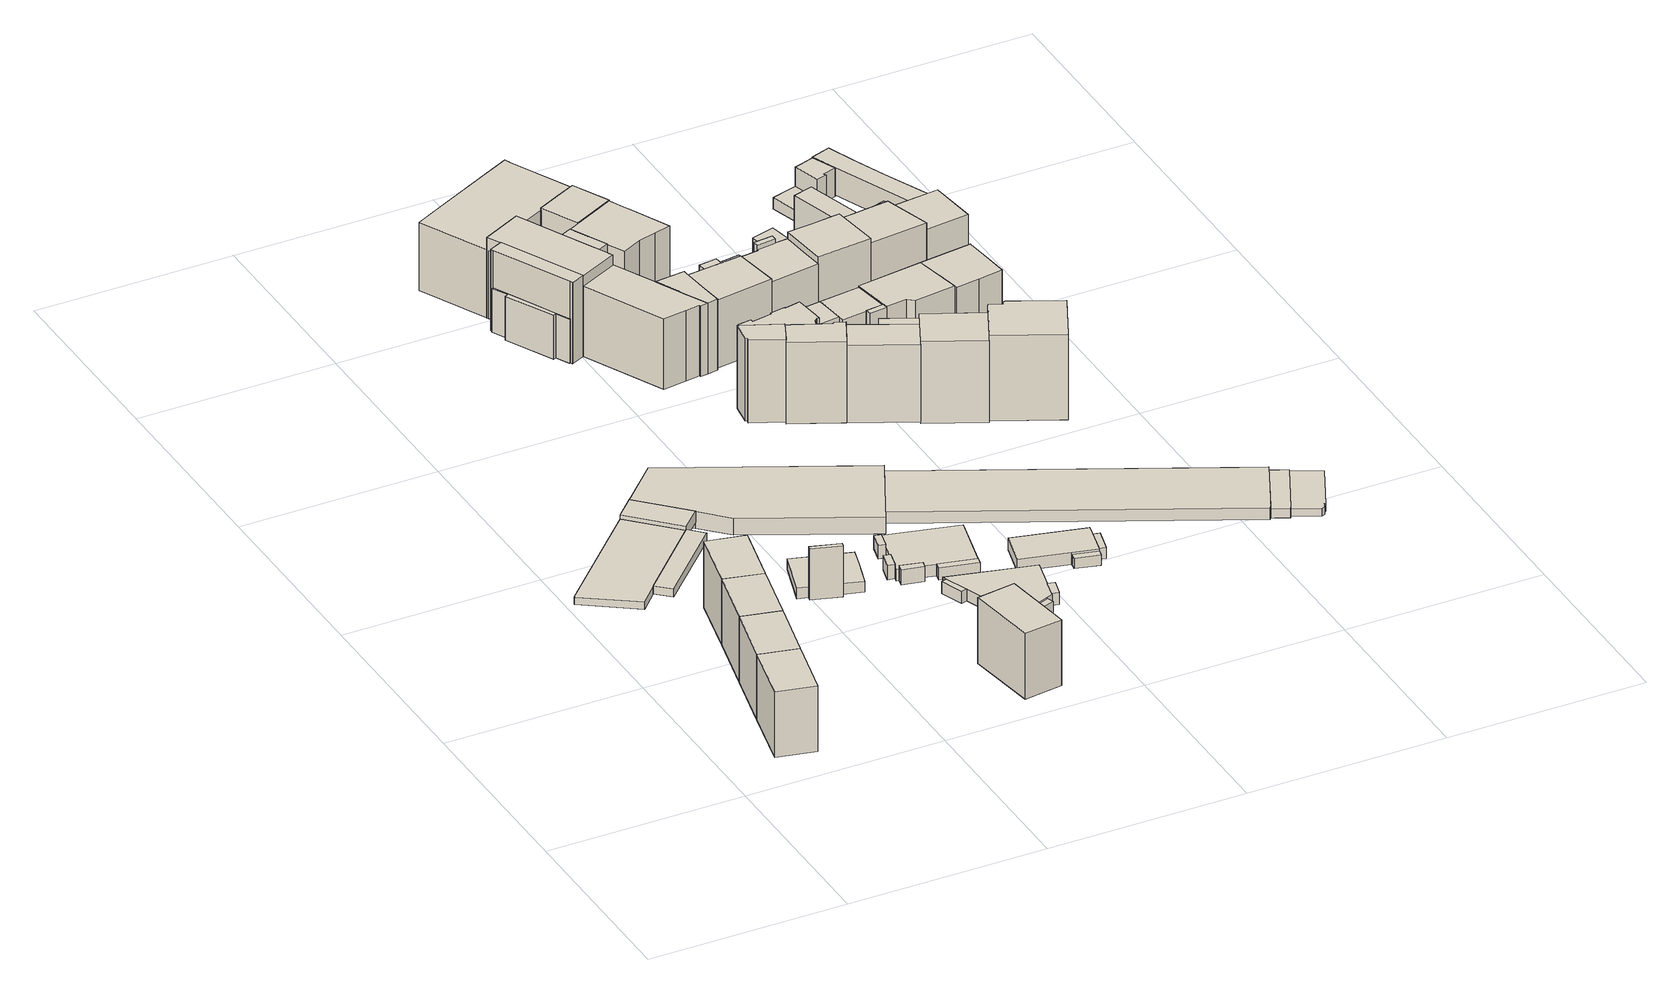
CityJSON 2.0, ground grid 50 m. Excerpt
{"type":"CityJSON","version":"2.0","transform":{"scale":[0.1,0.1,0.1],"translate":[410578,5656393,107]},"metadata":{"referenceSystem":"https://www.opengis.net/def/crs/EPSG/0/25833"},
"CityObjects":{
"building1":{"type":"Building","attributes":{"Dachtyp_tdc":"tdcGableRoof","Gemeindeschluessel":14612000,"Dachneigung":35.06,"QualitaetDacherkennung":79,"Geometrietyp2DReferenz":"3000","measuredHeight":19.17,"function":"31001_9998","roofType":"3100"},"geometry":[{"type":"Solid","lod":"1","boundaries":[[[[0,1,2,3]],[[4,5,6,7]],[[3,5,4,0]],[[2,6,5,3]],[[1,7,6,2]],[[0,4,7,1]]]]}]},
"building2":{"type":"Building","attributes":{"Dachtyp_tdc":"tdcGableRoof","Gemeindeschluessel":14612000,"Dachneigung":35.17,"QualitaetDacherkennung":89,"Geometrietyp2DReferenz":"3000","measuredHeight":19.17,"function":"31001_9998","roofType":"3100"},"geometry":[{"type":"Solid","lod":"1","boundaries":[[[[3,2,8,9]],[[5,10,11,6]],[[9,10,5,3]],[[8,11,10,9]],[[2,6,11,8]],[[3,5,6,2]]]]}]},
"building3":{"type":"Building","attributes":{"Dachtyp_tdc":"tdcGableRoof","Gemeindeschluessel":14612000,"Dachneigung":35.36,"QualitaetDacherkennung":89,"Geometrietyp2DReferenz":"3000","measuredHeight":19.19,"function":"31001_9998","roofType":"3100"},"geometry":[{"type":"Solid","lod":"1","boundaries":[[[[9,8,12,13]],[[10,14,15,11]],[[13,14,10,9]],[[12,15,14,13]],[[8,11,15,12]],[[9,10,11,8]]]]}]},
"building4":{"type":"Building","attributes":{"Dachtyp_tdc":"tdcGableRoof","Gemeindeschluessel":14612000,"Dachneigung":35.06,"QualitaetDacherkennung":81,"Geometrietyp2DReferenz":"3000","measuredHeight":19.28,"function":"31001_9998","roofType":"3100"},"geometry":[{"type":"Solid","lod":"1","boundaries":[[[[13,12,16,17]],[[18,19,20,21]],[[17,19,18,13]],[[16,20,19,17]],[[12,21,20,16]],[[13,18,21,12]]]]}]},
"building5":{"type":"Building","attributes":{"name":"Hotel Indigio","Gemeindeschluessel":14612000,"Geometrietyp2DReferenz":"3000","function":"31001_2071","roofType":"9999"},"children":["building5-1","building5-2","building5-3"]},
"building5-1":{"type":"BuildingPart","attributes":{"Dachtyp_tdc":"tdcPolyFlatRoof","Dachneigung":3.68,"QualitaetDacherkennung":42,"Geometrietyp2DReferenz":"3000","measuredHeight":3,"roofType":"2100"},"parents":["building5"],"geometry":[{"type":"Solid","lod":"1","boundaries":[[[[22,23,24,25]],[[26,27,28,29]],[[25,27,26,22]],[[24,28,27,25]],[[23,29,28,24]],[[22,26,29,23]]]]}]},
"building5-2":{"type":"BuildingPart","attributes":{"Dachtyp_tdc":"tdcHipRoof","Dachneigung":13.84,"QualitaetDacherkennung":30,"Geometrietyp2DReferenz":"3000","measuredHeight":2.92,"roofType":"3200"},"parents":["building5"],"geometry":[{"type":"Solid","lod":"1","boundaries":[[[[30,31,32,33,34,35,36]],[[37,38,39,40,29,28,41]],[[36,38,37,30]],[[35,39,38,36]],[[34,40,39,35]],[[33,29,40,34]],[[32,28,29,33]],[[31,41,28,32]],[[30,37,41,31]]]]}]},
"building5-3":{"type":"BuildingPart","attributes":{"Dachtyp_tdc":"tdcPolyFlatRoof","Dachneigung":0,"QualitaetDacherkennung":87,"Geometrietyp2DReferenz":"3000","measuredHeight":3,"roofType":"1000"},"parents":["building5"],"geometry":[{"type":"Solid","lod":"1","boundaries":[[[[42,43,44,45]],[[46,29,40,47]],[[45,29,46,42]],[[44,40,29,45]],[[43,47,40,44]],[[42,46,47,43]]]]}]},
"building6":{"type":"Building","attributes":{"Gemeindeschluessel":14612000,"Geometrietyp2DReferenz":"3000","function":"31001_9998","roofType":"9999"},"children":["building6-1","building6-2"]},
"building6-1":{"type":"BuildingPart","attributes":{"Dachtyp_tdc":"tdcFreeFormRoof","Dachneigung":62.23,"QualitaetDacherkennung":4,"Geometrietyp2DReferenz":"3000","measuredHeight":14.04,"roofType":"5000"},"parents":["building6"],"geometry":[{"type":"Solid","lod":"1","boundaries":[[[[48,49,50,51]],[[52,53,54,55]],[[51,53,52,48]],[[50,54,53,51]],[[49,55,54,50]],[[48,52,55,49]]]]}]},
"building6-2":{"type":"BuildingPart","attributes":{"Dachtyp_tdc":"tdcPolyFlatRoof","Dachneigung":0,"QualitaetDacherkennung":52,"Geometrietyp2DReferenz":"3000","measuredHeight":2.87,"roofType":"1000"},"parents":["building6"],"geometry":[{"type":"Solid","lod":"1","boundaries":[[[[56,57,58,59,60,61,62,63,64]],[[65,66,67,68,69,55,54,70,71]],[[64,66,65,56]],[[63,67,66,64]],[[62,68,67,63]],[[61,69,68,62]],[[60,55,69,61]],[[59,54,55,60]],[[58,70,54,59]],[[57,71,70,58]],[[56,65,71,57]]]]}]},
"building7":{"type":"Building","attributes":{"Dachtyp_tdc":"tdcGableRoof","Gemeindeschluessel":14612000,"Dachneigung":35.51,"QualitaetDacherkennung":83,"Geometrietyp2DReferenz":"3000","measuredHeight":19.17,"function":"31001_9998","roofType":"3100"},"geometry":[{"type":"Solid","lod":"1","boundaries":[[[[72,73,74,75]],[[76,77,78,79]],[[75,77,76,72]],[[74,78,77,75]],[[73,79,78,74]],[[72,76,79,73]]]]}]},
"building8":{"type":"Building","attributes":{"Gemeindeschluessel":14612000,"Geometrietyp2DReferenz":"3000","function":"31001_9998","roofType":"9999"},"children":["building8-1","building8-2","building8-3","building8-4","building8-5"]},
"building8-1":{"type":"BuildingPart","attributes":{"Dachtyp_tdc":"tdcPolyFlatRoof","Dachneigung":0,"QualitaetDacherkennung":100,"Geometrietyp2DReferenz":"3000","measuredHeight":3.15,"roofType":"1000"},"parents":["building8"],"geometry":[{"type":"Solid","lod":"1","boundaries":[[[[80,81,82,83]],[[84,85,86,87]],[[83,85,84,80]],[[82,86,85,83]],[[81,87,86,82]],[[80,84,87,81]]]]}]},
"building8-2":{"type":"BuildingPart","attributes":{"Dachtyp_tdc":"tdcPolyFlatRoof","Dachneigung":0,"QualitaetDacherkennung":68,"Geometrietyp2DReferenz":"3000","measuredHeight":3.15,"roofType":"1000"},"parents":["building8"],"geometry":[{"type":"Solid","lod":"1","boundaries":[[[[88,89,90,91,92,93,94,95,96,81,80,97]],[[98,99,84,87,100,101,102,103,104,105,106,107]],[[97,99,98,88]],[[80,84,99,97]],[[81,87,84,80]],[[96,100,87,81]],[[95,101,100,96]],[[94,102,101,95]],[[93,103,102,94]],[[92,104,103,93]],[[91,105,104,92]],[[90,106,105,91]],[[89,107,106,90]],[[88,98,107,89]]]]}]},
"building8-3":{"type":"BuildingPart","attributes":{"Dachtyp_tdc":"tdcPolyFlatRoof","Dachneigung":0,"QualitaetDacherkennung":100,"Geometrietyp2DReferenz":"3000","measuredHeight":3,"roofType":"1000"},"parents":["building8"],"geometry":[{"type":"Solid","lod":"1","boundaries":[[[[108,109,110,111]],[[101,112,113,102]],[[111,112,101,108]],[[110,113,112,111]],[[109,102,113,110]],[[108,101,102,109]]]]}]},
"building8-4":{"type":"BuildingPart","attributes":{"Dachtyp_tdc":"tdcPolyFlatRoof","Dachneigung":0,"QualitaetDacherkennung":57,"Geometrietyp2DReferenz":"3000","measuredHeight":3.18,"roofType":"1000"},"parents":["building8"],"geometry":[{"type":"Solid","lod":"1","boundaries":[[[[90,89,114,115]],[[106,116,117,107]],[[115,116,106,90]],[[114,117,116,115]],[[89,107,117,114]],[[90,106,107,89]]]]}]},
"building8-5":{"type":"BuildingPart","attributes":{"Dachtyp_tdc":"tdcPolyFlatRoof","Dachneigung":0,"QualitaetDacherkennung":20,"Geometrietyp2DReferenz":"3000","measuredHeight":4.16,"roofType":"1000"},"parents":["building8"],"geometry":[{"type":"Solid","lod":"1","boundaries":[[[[118,119,120,121]],[[104,122,123,105]],[[121,122,104,118]],[[120,123,122,121]],[[119,105,123,120]],[[118,104,105,119]]]]}]},
"building9":{"type":"Building","attributes":{"Gemeindeschluessel":14612000,"Geometrietyp2DReferenz":"3000","function":"31001_9998","roofType":"9999"},"children":["building9-1","building9-2","building9-3","building9-4","building9-5"]},
"building9-1":{"type":"BuildingPart","attributes":{"Dachtyp_tdc":"tdcPolyFlatRoof","Dachneigung":0,"QualitaetDacherkennung":48,"Geometrietyp2DReferenz":"3000","measuredHeight":3.2,"roofType":"1000"},"parents":["building9"],"geometry":[{"type":"Solid","lod":"1","boundaries":[[[[124,125,126,127]],[[128,129,130,131]],[[127,129,128,124]],[[126,130,129,127]],[[125,131,130,126]],[[124,128,131,125]]]]}]},
"building9-2":{"type":"BuildingPart","attributes":{"Dachtyp_tdc":"tdcPolyFlatRoof","Dachneigung":0,"QualitaetDacherkennung":0,"Geometrietyp2DReferenz":"3000","measuredHeight":4.07,"roofType":"9999"},"parents":["building9"],"geometry":[{"type":"Solid","lod":"1","boundaries":[[[[132,133,134,135]],[[136,137,138,139]],[[135,137,136,132]],[[134,138,137,135]],[[133,139,138,134]],[[132,136,139,133]]]]}]},
"building9-3":{"type":"BuildingPart","attributes":{"Dachtyp_tdc":"tdcPolyFlatRoof","Dachneigung":0,"QualitaetDacherkennung":100,"Geometrietyp2DReferenz":"3000","measuredHeight":3.79,"roofType":"1000"},"parents":["building9"],"geometry":[{"type":"Solid","lod":"1","boundaries":[[[[140,141,142,143]],[[144,145,146,147]],[[143,145,144,140]],[[142,146,145,143]],[[141,147,146,142]],[[140,144,147,141]]]]}]},
"building9-4":{"type":"BuildingPart","attributes":{"Dachtyp_tdc":"tdcPolyFlatRoof","Dachneigung":0,"QualitaetDacherkennung":0,"Geometrietyp2DReferenz":"3000","measuredHeight":3.53,"roofType":"9999"},"parents":["building9"],"geometry":[{"type":"Solid","lod":"1","boundaries":[[[[148,149,150,151]],[[152,153,154,155]],[[151,153,152,148]],[[150,154,153,151]],[[149,155,154,150]],[[148,152,155,149]]]]}]},
"building9-5":{"type":"BuildingPart","attributes":{"Dachtyp_tdc":"tdcPolyFlatRoof","Dachneigung":0,"QualitaetDacherkennung":0,"Geometrietyp2DReferenz":"3000","measuredHeight":3,"roofType":"9999"},"parents":["building9"],"geometry":[{"type":"Solid","lod":"1","boundaries":[[[[156,157,158,159,160,161,162,163,164,165,166]],[[167,147,146,155,154,168,169,128,131,138,137]],[[166,147,167,156]],[[165,146,147,166]],[[164,155,146,165]],[[163,154,155,164]],[[162,168,154,163]],[[161,169,168,162]],[[160,128,169,161]],[[159,131,128,160]],[[158,138,131,159]],[[157,137,138,158]],[[156,167,137,157]]]]}]},
"building10":{"type":"Building","attributes":{"name":"Hochschule für Musik Carl Maria von Weber Dresden","Gemeindeschluessel":14612000,"Geometrietyp2DReferenz":"3000","function":"31001_3023","roofType":"9999"},"children":["building10-1","building10-2","building10-3","building10-4","building10-5","building10-6","building10-7","building10-8","building10-9","building10-10","building10-11"]},
"building10-1":{"type":"BuildingPart","attributes":{"Dachtyp_tdc":"tdcCutGableRoof","Dachneigung":30.85,"QualitaetDacherkennung":90,"Geometrietyp2DReferenz":"3000","measuredHeight":20.65,"roofType":"9999"},"parents":["building10"],"geometry":[{"type":"Solid","lod":"1","boundaries":[[[[170,171,172,173,174,175,176,177,178,179]],[[180,181,182,183,184,185,186,187,188,189]],[[179,181,180,170]],[[178,182,181,179]],[[177,183,182,178]],[[176,184,183,177]],[[175,185,184,176]],[[174,186,185,175]],[[173,187,186,174]],[[172,188,187,173]],[[171,189,188,172]],[[170,180,189,171]]]]}]},
"building10-2":{"type":"BuildingPart","attributes":{"Dachtyp_tdc":"tdcCutTentRoof","Dachneigung":38.54,"QualitaetDacherkennung":37,"Geometrietyp2DReferenz":"3000","measuredHeight":24.09,"roofType":"9999"},"parents":["building10"],"geometry":[{"type":"Solid","lod":"1","boundaries":[[[[190,191,192,193,194,195,196,197,198,199]],[[200,201,202,203,204,205,206,207,208,209]],[[199,201,200,190]],[[198,202,201,199]],[[197,203,202,198]],[[196,204,203,197]],[[195,205,204,196]],[[194,206,205,195]],[[193,207,206,194]],[[192,208,207,193]],[[191,209,208,192]],[[190,200,209,191]]]]}]},
"building10-3":{"type":"BuildingPart","attributes":{"Dachtyp_tdc":"tdcGableRoof","Dachneigung":25.45,"QualitaetDacherkennung":3,"Geometrietyp2DReferenz":"3000","measuredHeight":15.43,"roofType":"3100"},"parents":["building10"],"geometry":[{"type":"Solid","lod":"1","boundaries":[[[[210,211,212,213]],[[214,215,216,217]],[[213,215,214,210]],[[212,216,215,213]],[[211,217,216,212]],[[210,214,217,211]]]]}]},
"building10-4":{"type":"BuildingPart","attributes":{"Dachtyp_tdc":"tdcFreeFormRoof","Dachneigung":23.47,"QualitaetDacherkennung":14,"Geometrietyp2DReferenz":"3000","measuredHeight":20.96,"roofType":"5000"},"parents":["building10"],"geometry":[{"type":"Solid","lod":"1","boundaries":[[[[218,219,220,221,222,223,224,225,226,227,228,229,230]],[[231,232,214,217,233,234,235,236,237,208,207,206,238]],[[230,232,231,218]],[[229,214,232,230]],[[228,217,214,229]],[[227,233,217,228]],[[226,234,233,227]],[[225,235,234,226]],[[224,236,235,225]],[[223,237,236,224]],[[222,208,237,223]],[[221,207,208,222]],[[220,206,207,221]],[[219,238,206,220]],[[218,231,238,219]]]]}]},
"building10-5":{"type":"BuildingPart","attributes":{"Dachtyp_tdc":"tdcFreeFormRoof","Dachneigung":77.04,"QualitaetDacherkennung":46,"Geometrietyp2DReferenz":"3000","measuredHeight":21.95,"roofType":"5000"},"parents":["building10"],"geometry":[{"type":"Solid","lod":"1","boundaries":[[[[239,240,241,242,243,244,245,246,247,248]],[[249,250,251,252,253,254,255,256,257,258]],[[248,250,249,239]],[[247,251,250,248]],[[246,252,251,247]],[[245,253,252,246]],[[244,254,253,245]],[[243,255,254,244]],[[242,256,255,243]],[[241,257,256,242]],[[240,258,257,241]],[[239,249,258,240]]]]}]},
"building10-6":{"type":"BuildingPart","attributes":{"Dachtyp_tdc":"tdcPolyFlatRoof","Dachneigung":26.13,"QualitaetDacherkennung":59,"Geometrietyp2DReferenz":"3000","measuredHeight":22.38,"roofType":"2100"},"parents":["building10"],"geometry":[{"type":"Solid","lod":"1","boundaries":[[[[259,260,261,262,263,264,265,266]],[[205,267,268,258,255,269,238,206]],[[266,267,205,259]],[[265,268,267,266]],[[264,258,268,265]],[[263,255,258,264]],[[262,269,255,263]],[[261,238,269,262]],[[260,206,238,261]],[[259,205,206,260]]]]}]},
"building10-7":{"type":"BuildingPart","attributes":{"Dachtyp_tdc":"tdcFreeFormRoof","Dachneigung":29.76,"QualitaetDacherkennung":25,"Geometrietyp2DReferenz":"3000","measuredHeight":11.86,"roofType":"5000"},"parents":["building10"],"geometry":[{"type":"Solid","lod":"1","boundaries":[[[[270,271,272]],[[201,200,273]],[[271,200,201,272]],[[270,273,200,271]],[[272,201,273,270]]]]}]},
"building10-8":{"type":"BuildingPart","attributes":{"Dachtyp_tdc":"tdcGableRoof","Dachneigung":11.35,"QualitaetDacherkennung":32,"Geometrietyp2DReferenz":"3000","measuredHeight":19.74,"roofType":"3100"},"parents":["building10"],"geometry":[{"type":"Solid","lod":"1","boundaries":[[[[274,275,276,277,278,279,280,281,282,283,284]],[[285,286,287,288,289,290,291,292,293,294,295]],[[284,286,285,274]],[[283,287,286,284]],[[282,288,287,283]],[[281,289,288,282]],[[280,290,289,281]],[[279,291,290,280]],[[278,292,291,279]],[[277,293,292,278]],[[276,294,293,277]],[[275,295,294,276]],[[274,285,295,275]]]]}]},
"building10-9":{"type":"BuildingPart","attributes":{"Dachtyp_tdc":"tdcGableRoof","Dachneigung":30.84,"QualitaetDacherkennung":67,"Geometrietyp2DReferenz":"3000","measuredHeight":20.41,"roofType":"3100"},"parents":["building10"],"geometry":[{"type":"Solid","lod":"1","boundaries":[[[[296,297,298,299,300,301,302,303,304,305,306,307]],[[308,204,203,202,309,180,187,310,311,312,313,205]],[[307,204,308,296]],[[306,203,204,307]],[[305,202,203,306]],[[304,309,202,305]],[[303,180,309,304]],[[302,187,180,303]],[[301,310,187,302]],[[300,311,310,301]],[[299,312,311,300]],[[298,313,312,299]],[[297,205,313,298]],[[296,308,205,297]]]]}]},
"building10-10":{"type":"BuildingPart","attributes":{"Dachtyp_tdc":"tdcGableRoof","Dachneigung":30.14,"QualitaetDacherkennung":79,"Geometrietyp2DReferenz":"3000","measuredHeight":20.41,"roofType":"3100"},"parents":["building10"],"geometry":[{"type":"Solid","lod":"1","boundaries":[[[[314,315,316,317,318,319]],[[320,292,237,321,236,294]],[[319,292,320,314]],[[318,237,292,319]],[[317,321,237,318]],[[316,236,321,317]],[[315,294,236,316]],[[314,320,294,315]]]]}]},
"building10-11":{"type":"BuildingPart","attributes":{"Dachtyp_tdc":"tdcGableRoof","Dachneigung":30.66,"QualitaetDacherkennung":52,"Geometrietyp2DReferenz":"3000","measuredHeight":20.2,"roofType":"3100"},"parents":["building10"],"geometry":[{"type":"Solid","lod":"1","boundaries":[[[[322,323,324,325,326]],[[273,200,209,291,290]],[[326,200,273,322]],[[325,209,200,326]],[[324,291,209,325]],[[323,290,291,324]],[[322,273,290,323]]]]}]},
"building11":{"type":"Building","attributes":{"Gemeindeschluessel":14612000,"Geometrietyp2DReferenz":"3000","function":"31001_9998","roofType":"9999"},"children":["building11-1","building11-2","building11-3"]},
"building11-1":{"type":"BuildingPart","attributes":{"Dachtyp_tdc":"tdcGableRoof","Dachneigung":25.03,"QualitaetDacherkennung":63,"Geometrietyp2DReferenz":"3000","measuredHeight":23.03,"roofType":"3100"},"parents":["building11"],"geometry":[{"type":"Solid","lod":"1","boundaries":[[[[327,328,329,330,331,332,333,334,335,336,337]],[[338,339,340,341,342,343,344,345,346,347,348]],[[337,339,338,327]],[[336,340,339,337]],[[335,341,340,336]],[[334,342,341,335]],[[333,343,342,334]],[[332,344,343,333]],[[331,345,344,332]],[[330,346,345,331]],[[329,347,346,330]],[[328,348,347,329]],[[327,338,348,328]]]]}]},
"building11-2":{"type":"BuildingPart","attributes":{"Dachtyp_tdc":"tdcFreeFormRoof","Dachneigung":24.77,"QualitaetDacherkennung":68,"Geometrietyp2DReferenz":"3000","measuredHeight":23.22,"roofType":"5000"},"parents":["building11"],"geometry":[{"type":"Solid","lod":"1","boundaries":[[[[349,350,351,352,353,354,355,356,357,358,359,360,361,362,363,328,364,365]],[[366,367,368,348,369,370,371,372,373,374,375,376,377,378,379,380,381,382]],[[365,367,366,349]],[[364,368,367,365]],[[328,348,368,364]],[[363,369,348,328]],[[362,370,369,363]],[[361,371,370,362]],[[360,372,371,361]],[[359,373,372,360]],[[358,374,373,359]],[[357,375,374,358]],[[356,376,375,357]],[[355,377,376,356]],[[354,378,377,355]],[[353,379,378,354]],[[352,380,379,353]],[[351,381,380,352]],[[350,382,381,351]],[[349,366,382,350]]]]}]},
"building11-3":{"type":"BuildingPart","attributes":{"Dachtyp_tdc":"tdcPolyFlatRoof","Dachneigung":26.77,"QualitaetDacherkennung":51,"Geometrietyp2DReferenz":"3000","measuredHeight":23.51,"roofType":"2100"},"parents":["building11"],"geometry":[{"type":"Solid","lod":"1","boundaries":[[[[383,384,385,386,387,388,389]],[[347,345,390,391,392,393,370]],[[389,345,347,383]],[[388,390,345,389]],[[387,391,390,388]],[[386,392,391,387]],[[385,393,392,386]],[[384,370,393,385]],[[383,347,370,384]]]]}]},
"building12":{"type":"Building","attributes":{"Gemeindeschluessel":14612000,"Geometrietyp2DReferenz":"3000","function":"31001_9998","roofType":"9999"},"children":["building12-1","building12-2","building12-3"]},
"building12-1":{"type":"BuildingPart","attributes":{"Dachtyp_tdc":"tdcPolyFlatRoof","Dachneigung":0,"QualitaetDacherkennung":0,"Geometrietyp2DReferenz":"3000","measuredHeight":3.23,"roofType":"9999"},"parents":["building12"],"geometry":[{"type":"Solid","lod":"1","boundaries":[[[[394,395,396,397,398,399,400]],[[401,402,403,404,405,406,407]],[[400,402,401,394]],[[399,403,402,400]],[[398,404,403,399]],[[397,405,404,398]],[[396,406,405,397]],[[395,407,406,396]],[[394,401,407,395]]]]}]},
"building12-2":{"type":"BuildingPart","attributes":{"Dachtyp_tdc":"tdcPolyFlatRoof","Dachneigung":2.79,"QualitaetDacherkennung":87,"Geometrietyp2DReferenz":"3000","measuredHeight":3,"roofType":"2100"},"parents":["building12"],"geometry":[{"type":"Solid","lod":"1","boundaries":[[[[408,409,410,411]],[[412,413,405,404]],[[411,413,412,408]],[[410,405,413,411]],[[409,404,405,410]],[[408,412,404,409]]]]}]},
"building12-3":{"type":"BuildingPart","attributes":{"Dachtyp_tdc":"tdcPolyFlatRoof","Dachneigung":0,"QualitaetDacherkennung":56,"Geometrietyp2DReferenz":"3000","measuredHeight":2.69,"roofType":"1000"},"parents":["building12"],"geometry":[{"type":"Solid","lod":"1","boundaries":[[[[414,415,416,417]],[[418,407,406,419]],[[417,407,418,414]],[[416,406,407,417]],[[415,419,406,416]],[[414,418,419,415]]]]}]},
"building13":{"type":"Building","attributes":{"Gemeindeschluessel":14612000,"Geometrietyp2DReferenz":"3000","function":"31001_9998","roofType":"9999"},"children":["building13-1","building13-2","building13-3","building13-4"]},
"building13-1":{"type":"BuildingPart","attributes":{"Dachtyp_tdc":"tdcPolyFlatRoof","Dachneigung":0,"QualitaetDacherkennung":30,"Geometrietyp2DReferenz":"3000","measuredHeight":2.02,"roofType":"1000"},"parents":["building13"],"geometry":[{"type":"Solid","lod":"1","boundaries":[[[[420,421,422,423,424,425,426]],[[427,428,429,430,431,432,433]],[[426,428,427,420]],[[425,429,428,426]],[[424,430,429,425]],[[423,431,430,424]],[[422,432,431,423]],[[421,433,432,422]],[[420,427,433,421]]]]}]},
"building13-2":{"type":"BuildingPart","attributes":{"Dachtyp_tdc":"tdcPolyFlatRoof","Dachneigung":4.61,"QualitaetDacherkennung":47,"Geometrietyp2DReferenz":"3000","measuredHeight":3,"roofType":"2100"},"parents":["building13"],"geometry":[{"type":"Solid","lod":"1","boundaries":[[[[434,435,436,437,438]],[[439,440,430,429,441]],[[438,440,439,434]],[[437,430,440,438]],[[436,429,430,437]],[[435,441,429,436]],[[434,439,441,435]]]]}]},
"building13-3":{"type":"BuildingPart","attributes":{"Dachtyp_tdc":"tdcPolyFlatRoof","Dachneigung":0,"QualitaetDacherkennung":19,"Geometrietyp2DReferenz":"3000","measuredHeight":3.09,"roofType":"1000"},"parents":["building13"],"geometry":[{"type":"Solid","lod":"1","boundaries":[[[[442,443,444,445,446]],[[447,440,439,448,449]],[[446,440,447,442]],[[445,439,440,446]],[[444,448,439,445]],[[443,449,448,444]],[[442,447,449,443]]]]}]},
"building13-4":{"type":"BuildingPart","attributes":{"Dachtyp_tdc":"tdcPolyFlatRoof","Dachneigung":0,"QualitaetDacherkennung":22,"Geometrietyp2DReferenz":"3000","measuredHeight":4.55,"roofType":"1000"},"parents":["building13"],"geometry":[{"type":"Solid","lod":"1","boundaries":[[[[450,451,452,453,454,455,456]],[[457,447,449,458,459,460,461]],[[456,447,457,450]],[[455,449,447,456]],[[454,458,449,455]],[[453,459,458,454]],[[452,460,459,453]],[[451,461,460,452]],[[450,457,461,451]]]]}]},
"building14":{"type":"Building","attributes":{"Gemeindeschluessel":14612000,"Geometrietyp2DReferenz":"3000","function":"31001_9998","roofType":"9999"},"children":["building14-1","building14-2"]},
"building14-1":{"type":"BuildingPart","attributes":{"Dachtyp_tdc":"tdcFreeFormRoof","Dachneigung":61.31,"QualitaetDacherkennung":28,"Geometrietyp2DReferenz":"3000","measuredHeight":18.8,"roofType":"5000"},"parents":["building14"],"geometry":[{"type":"Solid","lod":"1","boundaries":[[[[462,463,464,465,466,467]],[[468,469,470,471,472,473]],[[467,469,468,462]],[[466,470,469,467]],[[465,471,470,466]],[[464,472,471,465]],[[463,473,472,464]],[[462,468,473,463]]]]}]},
"building14-2":{"type":"BuildingPart","attributes":{"Dachtyp_tdc":"tdcGableRoof","Dachneigung":36.67,"QualitaetDacherkennung":62,"Geometrietyp2DReferenz":"3000","measuredHeight":20.38,"roofType":"3100"},"parents":["building14"],"geometry":[{"type":"Solid","lod":"1","boundaries":[[[[474,475,476,477]],[[478,479,480,472]],[[477,479,478,474]],[[476,480,479,477]],[[475,472,480,476]],[[474,478,472,475]]]]}]},
"building15":{"type":"Building","attributes":{"Gemeindeschluessel":14612000,"Geometrietyp2DReferenz":"3000","function":"31001_9998","roofType":"9999"},"children":["building15-1","building15-2"]},
"building15-1":{"type":"BuildingPart","attributes":{"Dachtyp_tdc":"tdcGableRoof","Dachneigung":23.22,"QualitaetDacherkennung":79,"Geometrietyp2DReferenz":"3000","measuredHeight":21.91,"roofType":"3100"},"parents":["building15"],"geometry":[{"type":"Solid","lod":"1","boundaries":[[[[481,482,483,484,485,486,487,488]],[[489,490,491,492,493,494,495,496]],[[488,490,489,481]],[[487,491,490,488]],[[486,492,491,487]],[[485,493,492,486]],[[484,494,493,485]],[[483,495,494,484]],[[482,496,495,483]],[[481,489,496,482]]]]}]},
"building15-2":{"type":"BuildingPart","attributes":{"Dachtyp_tdc":"tdcGableRoof","Dachneigung":10.59,"QualitaetDacherkennung":24,"Geometrietyp2DReferenz":"3000","measuredHeight":20.88,"roofType":"3100"},"parents":["building15"],"geometry":[{"type":"Solid","lod":"1","boundaries":[[[[497,498,499,500]],[[492,501,502,493]],[[500,501,492,497]],[[499,502,501,500]],[[498,493,502,499]],[[497,492,493,498]]]]}]},
"building16":{"type":"Building","attributes":{"Gemeindeschluessel":14612000,"Geometrietyp2DReferenz":"3000","function":"31001_9998","roofType":"9999"},"children":["building16-1","building16-2","building16-3"]},
"building16-1":{"type":"BuildingPart","attributes":{"Dachtyp_tdc":"tdcPolyFlatRoof","Dachneigung":6.82,"QualitaetDacherkennung":49,"Geometrietyp2DReferenz":"3000","measuredHeight":20.28,"roofType":"2100"},"parents":["building16"],"geometry":[{"type":"Solid","lod":"1","boundaries":[[[[503,504,505,506]],[[507,508,509,510]],[[506,508,507,503]],[[505,509,508,506]],[[504,510,509,505]],[[503,507,510,504]]]]}]},
"building16-2":{"type":"BuildingPart","attributes":{"Dachtyp_tdc":"tdcGableRoof","Dachneigung":44.65,"QualitaetDacherkennung":77,"Geometrietyp2DReferenz":"3000","measuredHeight":22.32,"roofType":"3100"},"parents":["building16"],"geometry":[{"type":"Solid","lod":"1","boundaries":[[[[511,512,513,514,515,516]],[[510,517,518,519,520,507]],[[516,517,510,511]],[[515,518,517,516]],[[514,519,518,515]],[[513,520,519,514]],[[512,507,520,513]],[[511,510,507,512]]]]}]},
"building16-3":{"type":"BuildingPart","attributes":{"Dachtyp_tdc":"tdcGableRoof","Dachneigung":44.7,"QualitaetDacherkennung":80,"Geometrietyp2DReferenz":"3000","measuredHeight":22.38,"roofType":"3100"},"parents":["building16"],"geometry":[{"type":"Solid","lod":"1","boundaries":[[[[515,514,521,522]],[[518,523,524,519]],[[522,523,518,515]],[[521,524,523,522]],[[514,519,524,521]],[[515,518,519,514]]]]}]},
"building17":{"type":"Building","attributes":{"Gemeindeschluessel":14612000,"Geometrietyp2DReferenz":"3000","function":"31001_9998","roofType":"9999"},"children":["building17-1","building17-2"]},
"building17-1":{"type":"BuildingPart","attributes":{"Dachtyp_tdc":"tdcGableRoof","Dachneigung":42.49,"QualitaetDacherkennung":76,"Geometrietyp2DReferenz":"3000","measuredHeight":19.53,"roofType":"3100"},"parents":["building17"],"geometry":[{"type":"Solid","lod":"1","boundaries":[[[[525,526,527,528]],[[529,530,531,532]],[[528,530,529,525]],[[527,531,530,528]],[[526,532,531,527]],[[525,529,532,526]]]]}]},
"building17-2":{"type":"BuildingPart","attributes":{"Dachtyp_tdc":"tdcGableRoof","Dachneigung":33.95,"QualitaetDacherkennung":57,"Geometrietyp2DReferenz":"3000","measuredHeight":19.46,"roofType":"3100"},"parents":["building17"],"geometry":[{"type":"Solid","lod":"1","boundaries":[[[[533,534,535,536,537,538,539,540,541,542]],[[531,530,543,544,545,546,478,547,471,548]],[[542,530,531,533]],[[541,543,530,542]],[[540,544,543,541]],[[539,545,544,540]],[[538,546,545,539]],[[537,478,546,538]],[[536,547,478,537]],[[535,471,547,536]],[[534,548,471,535]],[[533,531,548,534]]]]}]},
"building18":{"type":"Building","attributes":{"Gemeindeschluessel":14612000,"Geometrietyp2DReferenz":"3000","function":"31001_9998","roofType":"9999"},"children":["building18-1","building18-2"]},
"building18-1":{"type":"BuildingPart","attributes":{"Dachtyp_tdc":"tdcGableRoof","Dachneigung":24.78,"QualitaetDacherkennung":83,"Geometrietyp2DReferenz":"3000","measuredHeight":23.16,"roofType":"3100"},"parents":["building18"],"geometry":[{"type":"Solid","lod":"1","boundaries":[[[[549,550,551,552]],[[553,554,555,556]],[[552,554,553,549]],[[551,555,554,552]],[[550,556,555,551]],[[549,553,556,550]]]]}]},
"building18-2":{"type":"BuildingPart","attributes":{"Dachtyp_tdc":"tdcPolyFlatRoof","Dachneigung":3.5,"QualitaetDacherkennung":26,"Geometrietyp2DReferenz":"3000","measuredHeight":21.05,"roofType":"2100"},"parents":["building18"],"geometry":[{"type":"Solid","lod":"1","boundaries":[[[[557,558,559,560]],[[554,561,562,563]],[[560,561,554,557]],[[559,562,561,560]],[[558,563,562,559]],[[557,554,563,558]]]]}]},
"building19":{"type":"Building","attributes":{"Dachtyp_tdc":"tdcFreeFormRoof","Gemeindeschluessel":14612000,"Dachneigung":30.69,"QualitaetDacherkennung":63,"Geometrietyp2DReferenz":"3000","measuredHeight":22.55,"function":"31001_9998","roofType":"5000"},"geometry":[{"type":"Solid","lod":"1","boundaries":[[[[564,565,566,567,568,569]],[[570,571,572,573,574,575]],[[569,571,570,564]],[[568,572,571,569]],[[567,573,572,568]],[[566,574,573,567]],[[565,575,574,566]],[[564,570,575,565]]]]}]},
"building20":{"type":"Building","attributes":{"Dachtyp_tdc":"tdcFreeFormRoof","Gemeindeschluessel":14612000,"Dachneigung":25.15,"QualitaetDacherkennung":75,"Geometrietyp2DReferenz":"3000","measuredHeight":20.67,"function":"31001_9998","roofType":"5000"},"geometry":[{"type":"Solid","lod":"1","boundaries":[[[[576,577,578,579,580,581]],[[582,583,584,585,586,587]],[[581,583,582,576]],[[580,584,583,581]],[[579,585,584,580]],[[578,586,585,579]],[[577,587,586,578]],[[576,582,587,577]]]]}]},
"building21":{"type":"Building","attributes":{"Dachtyp_tdc":"tdcGableRoof","Gemeindeschluessel":14612000,"Dachneigung":62.06,"QualitaetDacherkennung":10,"Geometrietyp2DReferenz":"3000","measuredHeight":15.02,"function":"31001_9998","roofType":"3100"},"geometry":[{"type":"Solid","lod":"1","boundaries":[[[[588,589,590,591]],[[592,593,594,595]],[[591,593,592,588]],[[590,594,593,591]],[[589,595,594,590]],[[588,592,595,589]]]]}]},
"building22":{"type":"Building","attributes":{"Dachtyp_tdc":"tdcFreeFormRoof","Gemeindeschluessel":14612000,"Dachneigung":28.76,"QualitaetDacherkennung":75,"Geometrietyp2DReferenz":"3000","measuredHeight":24.55,"function":"31001_9998","roofType":"5000"},"geometry":[{"type":"Solid","lod":"1","boundaries":[[[[596,597,598,599,600,601,602,603]],[[604,605,606,607,608,609,610,611]],[[603,605,604,596]],[[602,606,605,603]],[[601,607,606,602]],[[600,608,607,601]],[[599,609,608,600]],[[598,610,609,599]],[[597,611,610,598]],[[596,604,611,597]]]]}]},
"building23":{"type":"Building","attributes":{"Dachtyp_tdc":"tdcPolyFlatRoof","Gemeindeschluessel":14612000,"Dachneigung":4.08,"QualitaetDacherkennung":82,"Geometrietyp2DReferenz":"3000","measuredHeight":4.45,"function":"31001_9998","roofType":"2100"},"geometry":[{"type":"Solid","lod":"1","boundaries":[[[[612,613,614,615,616]],[[617,618,619,620,621]],[[616,618,617,612]],[[615,619,618,616]],[[614,620,619,615]],[[613,621,620,614]],[[612,617,621,613]]]]}]},
"building24":{"type":"Building","attributes":{"Dachtyp_tdc":"tdcGableRoof","Gemeindeschluessel":14612000,"Dachneigung":30.48,"QualitaetDacherkennung":81,"Geometrietyp2DReferenz":"3000","measuredHeight":22.41,"function":"31001_9998","roofType":"3100"},"geometry":[{"type":"Solid","lod":"1","boundaries":[[[[622,623,624,625,626,627,564,628,569]],[[629,630,631,632,633,634,635,636,637]],[[569,630,629,622]],[[628,631,630,569]],[[564,632,631,628]],[[627,633,632,564]],[[626,634,633,627]],[[625,635,634,626]],[[624,636,635,625]],[[623,637,636,624]],[[622,629,637,623]]]]}]},
"building25":{"type":"Building","attributes":{"Dachtyp_tdc":"tdcPolyFlatRoof","Gemeindeschluessel":14612000,"Dachneigung":3.08,"QualitaetDacherkennung":41,"Geometrietyp2DReferenz":"3000","measuredHeight":3.33,"function":"31001_9998","roofType":"2100"},"geometry":[{"type":"Solid","lod":"1","boundaries":[[[[638,639,640,641,642]],[[643,644,645,646,647]],[[642,644,643,638]],[[641,645,644,642]],[[640,646,645,641]],[[639,647,646,640]],[[638,643,647,639]]]]}]},
"building26":{"type":"Building","attributes":{"Dachtyp_tdc":"tdcFreeFormRoof","Gemeindeschluessel":14612000,"Dachneigung":30.84,"QualitaetDacherkennung":66,"Geometrietyp2DReferenz":"3000","measuredHeight":19.68,"function":"31001_9998","roofType":"5000"},"geometry":[{"type":"Solid","lod":"1","boundaries":[[[[648,649,650,651,652,653]],[[654,655,656,657,658,659]],[[653,655,654,648]],[[652,656,655,653]],[[651,657,656,652]],[[650,658,657,651]],[[649,659,658,650]],[[648,654,659,649]]]]}]},
"building27":{"type":"Building","attributes":{"Gemeindeschluessel":14612000,"Geometrietyp2DReferenz":"3000","function":"31001_9998","roofType":"9999"},"children":["building27-1","building27-2"]},
"building27-1":{"type":"BuildingPart","attributes":{"Dachtyp_tdc":"tdcPolyFlatRoof","Dachneigung":0,"QualitaetDacherkennung":39,"Geometrietyp2DReferenz":"3000","measuredHeight":3.48,"roofType":"1000"},"parents":["building27"],"geometry":[{"type":"Solid","lod":"1","boundaries":[[[[660,661,662,663,664]],[[665,608,666,667,668]],[[664,608,665,660]],[[663,666,608,664]],[[662,667,666,663]],[[661,668,667,662]],[[660,665,668,661]]]]}]},
"building27-2":{"type":"BuildingPart","attributes":{"Dachtyp_tdc":"tdcPolyFlatRoof","Dachneigung":0,"QualitaetDacherkennung":78,"Geometrietyp2DReferenz":"3000","measuredHeight":3.34,"roofType":"1000"},"parents":["building27"],"geometry":[{"type":"Solid","lod":"1","boundaries":[[[[669,670,671,672]],[[673,668,667,674]],[[672,668,673,669]],[[671,667,668,672]],[[670,674,667,671]],[[669,673,674,670]]]]}]},
"building28":{"type":"Building","attributes":{"Dachtyp_tdc":"tdcPolyFlatRoof","Gemeindeschluessel":14612000,"Dachneigung":3.42,"QualitaetDacherkennung":70,"Geometrietyp2DReferenz":"3000","measuredHeight":10.35,"function":"31001_9998","roofType":"2100"},"geometry":[{"type":"Solid","lod":"1","boundaries":[[[[675,676,677,678]],[[679,680,681,682]],[[678,680,679,675]],[[677,681,680,678]],[[676,682,681,677]],[[675,679,682,676]]]]}]},
"building29":{"type":"Building","attributes":{"Gemeindeschluessel":14612000,"Dachorientierung":0,"MittlereTraufHoehe":125.05,"ObjektHoehe":14.29,"BodenHoehe":110.76,"Geometrietyp2DReferenz":"3000","BezugspunktDach":"2000","AbsoluteHoehe":125.05,"Dachflaeche":18.17,"measuredHeight":14.29,"function":"31001_9998","storeysAboveGround":5},"geometry":[{"type":"Solid","lod":"1","boundaries":[[[[683,684,685,686]],[[687,688,689,690]],[[686,688,687,683]],[[685,689,688,686]],[[684,690,689,685]],[[683,687,690,684]]]]}]},
"building30":{"type":"Building","attributes":{"Gemeindeschluessel":14612000,"Dachorientierung":0,"MittlereTraufHoehe":113.73,"ObjektHoehe":3,"BodenHoehe":110.73,"Geometrietyp2DReferenz":"3000","BezugspunktDach":"2000","AbsoluteHoehe":113.73,"Dachflaeche":110.61,"measuredHeight":3,"function":"31001_9998","storeysAboveGround":1},"geometry":[{"type":"Solid","lod":"1","boundaries":[[[[691,692,693,694,695]],[[696,697,698,699,700]],[[695,697,696,691]],[[694,698,697,695]],[[693,699,698,694]],[[692,700,699,693]],[[691,696,700,692]]]]}]},
"building31":{"type":"Building","attributes":{"Gemeindeschluessel":14612000,"Dachorientierung":0,"MittlereTraufHoehe":112.53,"ObjektHoehe":3,"BodenHoehe":109.53,"Geometrietyp2DReferenz":"3000","BezugspunktDach":"2000","AbsoluteHoehe":112.53,"Dachflaeche":104.74,"measuredHeight":3,"function":"31001_9998","storeysAboveGround":1},"geometry":[{"type":"Solid","lod":"1","boundaries":[[[[701,702,703,704,705,706]],[[707,708,709,710,711,712]],[[706,708,707,701]],[[705,709,708,706]],[[704,710,709,705]],[[703,711,710,704]],[[702,712,711,703]],[[701,707,712,702]]]]}]},
"building32":{"type":"Building","attributes":{"Dachtyp_tdc":"tdcGableRoof","Gemeindeschluessel":14612000,"Dachneigung":34.42,"QualitaetDacherkennung":84,"Geometrietyp2DReferenz":"3000","measuredHeight":18.3,"function":"31001_9998","roofType":"3100"},"geometry":[{"type":"Solid","lod":"1","boundaries":[[[[713,714,715,716]],[[717,659,658,718]],[[716,659,717,713]],[[715,658,659,716]],[[714,718,658,715]],[[713,717,718,714]]]]}]},
"building33":{"type":"Building","attributes":{"Gemeindeschluessel":14612000,"Dachneigung":90,"Dachorientierung":0,"MittlereTraufHoehe":117.61,"QualitaetDacherkennung":61,"ObjektHoehe":7.51,"BodenHoehe":110.1,"Geometrietyp2DReferenz":"3000","AbsoluteHoehe":117.61,"Dachflaeche":39.03,"measuredHeight":7.51,"function":"31001_9998","roofType":"1000","storeysAboveGround":3},"geometry":[{"type":"Solid","lod":"1","boundaries":[[[[719,720,721,722,723,724,725]],[[726,727,728,729,730,731,732]],[[725,727,726,719]],[[724,728,727,725]],[[723,729,728,724]],[[722,730,729,723]],[[721,731,730,722]],[[720,732,731,721]],[[719,726,732,720]]]]}]},
"building34":{"type":"Building","attributes":{"Gemeindeschluessel":14612000,"Dachneigung":90,"Dachorientierung":0,"MittlereTraufHoehe":117.82,"QualitaetDacherkennung":81,"ObjektHoehe":7.43,"BodenHoehe":110.39,"Geometrietyp2DReferenz":"3000","AbsoluteHoehe":117.82,"Dachflaeche":163.97,"measuredHeight":7.43,"function":"31001_9998","roofType":"1000","storeysAboveGround":2},"geometry":[{"type":"Solid","lod":"1","boundaries":[[[[733,734,735,736,737,738,739,740,741,742,743,744]],[[745,746,747,748,749,750,751,752,753,754,755,756]],[[744,746,745,733]],[[743,747,746,744]],[[742,748,747,743]],[[741,749,748,742]],[[740,750,749,741]],[[739,751,750,740]],[[738,752,751,739]],[[737,753,752,738]],[[736,754,753,737]],[[735,755,754,736]],[[734,756,755,735]],[[733,745,756,734]]]]}]}
},
"vertices":[
[101,53,223],[198,31,223],[234,186,223],[136,208,223],[101,53,49],[136,208,49],[234,186,49],[198,31,49],
[270,342,223],[172,365,223],[172,365,49],[270,342,49],
[305,497,223],[208,520,223],[208,520,49],[305,497,49],
[341,655,223],[243,677,223],[208,520,48],[243,677,48],[341,655,48],[305,497,48],
[391,950,45],[357,984,45],[186,811,45],[221,779,45],[391,950,23],[221,779,23],[186,811,23],[357,984,23],
[10,852,42],[140,764,42],[186,811,42],[357,984,42],[247,1093,42],[10,855,42],[11,854,42],[10,852,23],[11,854,23],[10,855,23],[247,1093,23],[140,764,23],
[404,1030,53],[294,1140,53],[247,1093,53],[357,984,53],[404,1030,23],[294,1140,23],
[537,568,187],[540,578,187],[467,600,187],[464,590,187],[537,568,52],[464,590,52],[467,600,52],[540,578,52],
[624,681,80],[477,725,80],[441,608,80],[467,600,80],[540,578,80],[588,563,80],[602,608,80],[611,637,80],[623,680,80],[624,681,52],[623,680,52],[611,637,52],[602,608,52],[588,563,52],[441,608,52],[477,725,52],
[778,204,225],[679,189,225],[706,9,225],[804,23,225],[778,204,51],[804,23,51],[706,9,51],[679,189,51],
[947,371,80],[937,330,80],[954,326,80],[965,367,80],[947,371,48],[965,367,48],[954,326,48],[937,330,48],
[751,500,80],[755,490,80],[777,433,80],[804,358,80],[829,293,80],[831,286,80],[880,304,80],[920,319,80],[936,325,80],[966,447,80],[751,500,48],[966,447,48],[936,325,48],[920,319,48],[880,304,48],[831,286,48],[829,293,48],[804,358,48],[777,433,48],[755,490,48],
[920,319,78],[880,304,78],[886,287,78],[926,302,78],[926,302,48],[886,287,48],
[741,485,80],[762,428,80],[762,428,48],[741,485,48],
[829,293,90],[804,358,90],[791,353,90],[815,288,90],[815,288,48],[791,353,48],
[869,558,62],[777,580,62],[773,563,62],[865,540,62],[869,558,30],[865,540,30],[773,563,30],[777,580,30],
[690,583,70],[742,571,70],[747,588,70],[694,601,70],[690,583,30],[694,601,30],[747,588,30],[742,571,30],
[671,616,68],[689,612,68],[699,653,68],[682,657,68],[671,616,30],[682,657,30],[699,653,30],[689,612,30],
[693,702,65],[710,698,65],[720,739,65],[703,743,65],[693,702,30],[703,743,30],[720,739,30],[710,698,30],
[687,603,60],[694,601,60],[747,588,60],[777,580,60],[869,558,60],[904,699,60],[721,744,60],[720,739,60],[710,698,60],[699,653,60],[689,612,60],[687,603,30],[721,744,30],[904,699,30],
[634,1674,225],[662,1616,225],[667,1605,225],[698,1543,225],[724,1547,225],[723,1550,225],[716,1611,225],[715,1623,225],[710,1672,225],[709,1682,225],[634,1674,37],[709,1682,37],[710,1672,37],[715,1623,37],[716,1611,37],[723,1550,37],[724,1547,37],[698,1543,37],[667,1605,37],[662,1616,37],
[554,1835,250],[508,1929,250],[463,2021,250],[364,1972,250],[382,1937,250],[483,1733,250],[581,1780,250],[576,1790,250],[577,1790,250],[565,1814,250],[554,1835,37],[565,1814,37],[577,1790,37],[576,1790,37],[581,1780,37],[483,1733,37],[382,1937,37],[364,1972,37],[463,2021,37],[508,1929,37],
[345,2173,156],[508,2253,156],[505,2259,156],[342,2179,156],[345,2173,37],[342,2179,37],[505,2259,37],[508,2253,37],
[364,1971,218],[381,1937,218],[382,1937,218],[364,1972,218],[463,2021,218],[545,2061,218],[650,2112,218],[573,2269,218],[573,2270,218],[568,2282,218],[508,2253,218],[345,2173,218],[281,2141,218],[364,1971,37],[281,2141,37],[568,2282,37],[573,2270,37],[573,2269,37],[650,2112,37],[545,2061,37],[381,1937,37],
[443,1722,153],[445,1723,153],[430,1755,153],[368,1880,153],[351,1916,153],[347,1915,153],[367,1876,153],[359,1872,153],[419,1752,153],[426,1756,153],[443,1722,37],[426,1756,37],[419,1752,37],[359,1872,37],[367,1876,37],[347,1915,37],[351,1916,37],[368,1880,37],[430,1755,37],[445,1723,37],
[483,1733,252],[382,1937,252],[381,1937,252],[348,1922,252],[351,1916,252],[445,1723,252],[448,1717,252],[450,1718,252],[450,1718,37],[448,1717,37],[348,1922,37],
[555,1836,156],[554,1835,156],[565,1814,156],[555,1836,37],
[722,1965,222],[712,1985,222],[695,2021,222],[655,2001,222],[590,1969,222],[564,1956,222],[610,1863,222],[631,1819,222],[681,1844,222],[726,1856,222],[768,1867,222],[722,1965,37],[768,1867,37],[726,1856,37],[681,1844,37],[631,1819,37],[610,1863,37],[564,1956,37],[590,1969,37],[655,2001,37],[695,2021,37],[712,1985,37],
[534,1758,224],[483,1733,224],[581,1530,224],[641,1539,224],[677,1544,224],[678,1540,224],[698,1543,224],[634,1674,224],[581,1782,224],[577,1790,224],[576,1790,224],[581,1780,224],[534,1758,37],[581,1782,37],[678,1540,37],[677,1544,37],[641,1539,37],[581,1530,37],
[645,1996,224],[695,2021,224],[650,2112,224],[600,2088,224],[545,2061,224],[590,1969,224],[645,1996,37],[600,2088,37],
[555,1836,223],[610,1863,223],[564,1956,223],[508,1929,223],[554,1835,223],
[852,1310,257],[851,1311,257],[786,1339,257],[782,1329,257],[759,1281,257],[756,1275,257],[878,1217,257],[905,1273,257],[913,1288,257],[889,1299,257],[884,1296,257],[852,1310,41],[884,1296,41],[889,1299,41],[913,1288,41],[905,1273,41],[878,1217,41],[756,1275,41],[759,1281,41],[782,1329,41],[786,1339,41],[851,1311,41],
[859,1328,257],[861,1330,257],[867,1330,257],[866,1345,257],[859,1406,257],[858,1409,257],[819,1401,257],[819,1404,257],[780,1398,257],[781,1394,257],[729,1385,257],[728,1393,257],[694,1388,257],[693,1380,257],[799,1334,257],[850,1316,257],[854,1326,257],[859,1328,41],[854,1326,41],[850,1316,41],[799,1334,41],[693,1380,41],[694,1388,41],[728,1393,41],[729,1385,41],[781,1394,41],[780,1398,41],[819,1404,41],[819,1401,41],[858,1409,41],[859,1406,41],[866,1345,41],[867,1330,41],[861,1330,41],
[786,1339,260],[693,1380,260],[688,1381,260],[680,1327,260],[685,1327,260],[683,1317,260],[759,1281,260],[683,1317,41],[685,1327,41],[680,1327,41],[688,1381,41],
[956,536,46],[1078,507,46],[1139,492,46],[1140,498,46],[1155,557,46],[1160,579,46],[978,624,46],[956,536,14],[978,624,14],[1160,579,14],[1155,557,14],[1140,498,14],[1139,492,14],[1078,507,14],
[1172,553,43],[1155,557,43],[1140,498,43],[1157,494,43],[1172,553,14],[1157,494,14],
[1074,489,41],[1134,474,41],[1139,492,41],[1078,507,41],[1074,489,14],[1134,474,14],
[1677,442,27],[1683,455,27],[1686,453,27],[1745,575,27],[1675,610,27],[1607,470,27],[1670,439,27],[1677,442,7],[1670,439,7],[1607,470,7],[1675,610,7],[1745,575,7],[1686,453,7],[1683,455,7],
[1564,485,30],[1604,465,30],[1607,470,30],[1675,610,30],[1634,630,30],[1564,485,7],[1634,630,7],[1604,465,7],
[864,1007,38],[790,856,38],[1560,479,38],[1564,485,38],[1634,630,38],[864,1007,7],[1560,479,7],[790,856,7],
[392,1239,52],[294,1140,52],[404,1030,52],[467,967,52],[771,818,52],[790,856,52],[864,1007,52],[392,1239,7],[771,818,7],[467,967,7],[404,1030,7],[294,1140,7],
[755,1698,219],[757,1678,219],[854,1689,219],[853,1695,219],[803,1688,219],[801,1704,219],[755,1698,39],[801,1704,39],[803,1688,39],[853,1695,39],[854,1689,39],[757,1678,39],
[872,1572,220],[854,1689,220],[710,1672,220],[723,1550,220],[872,1572,39],[723,1550,39],[710,1672,39],
[905,1271,246],[878,1217,246],[1027,1145,246],[1053,1199,246],[1063,1221,246],[981,1261,246],[915,1294,246],[913,1288,246],[905,1271,40],[913,1288,40],[915,1294,40],[981,1261,40],[1063,1221,40],[1053,1199,40],[1027,1145,40],[878,1217,40],
[981,1261,243],[1063,1221,243],[1076,1248,243],[994,1287,243],[994,1287,40],[1076,1248,40],
[1030,1336,242],[985,1330,242],[987,1315,242],[1032,1321,242],[1030,1336,40],[1032,1321,40],[987,1315,40],[985,1330,40],
[985,1330,240],[1030,1336,240],[1015,1426,240],[912,1413,240],[921,1337,240],[922,1323,240],[922,1323,40],[921,1337,40],[912,1413,40],[1015,1426,40],
[859,1406,240],[867,1330,240],[867,1330,40],[859,1406,40],
[952,1725,223],[903,1720,223],[904,1706,223],[953,1712,223],[952,1725,39],[953,1712,39],[904,1706,39],[903,1720,39],
[904,1706,212],[905,1701,212],[853,1695,212],[862,1634,212],[872,1572,212],[999,1591,212],[992,1651,212],[985,1713,212],[985,1715,212],[953,1712,212],[985,1715,39],[985,1713,39],[992,1651,39],[999,1591,39],[862,1634,39],[905,1701,39],
[1076,1248,254],[1027,1145,254],[1164,1079,254],[1214,1183,254],[1076,1248,37],[1214,1183,37],[1164,1079,37],[1027,1145,37],
[1214,1183,245],[1217,1190,245],[1140,1227,245],[1127,1224,245],[1127,1224,37],[1140,1227,37],[1217,1190,37],
[1181,1448,244],[1015,1426,244],[1032,1321,244],[1084,1327,244],[1101,1314,244],[1205,1327,244],[1181,1448,37],[1205,1327,37],[1101,1314,37],[1084,1327,37],[1032,1321,37],[1015,1426,37],
[1137,1606,231],[1121,1727,231],[1104,1725,231],[1052,1719,231],[985,1713,231],[999,1591,231],[1137,1606,40],[999,1591,40],[985,1713,40],[1052,1719,40],[1104,1725,40],[1121,1727,40],
[1052,1719,170],[1104,1725,170],[1099,1752,170],[1049,1742,170],[1052,1719,43],[1049,1742,43],[1099,1752,43],[1104,1725,43],
[1221,1195,267],[1217,1190,267],[1164,1079,267],[1323,1003,267],[1384,1130,267],[1261,1189,267],[1255,1188,267],[1251,1180,267],[1221,1195,41],[1251,1180,41],[1255,1188,41],[1261,1189,41],[1384,1130,41],[1323,1003,41],[1164,1079,41],[1217,1190,41],
[1049,1742,82],[1099,1752,82],[1107,1753,82],[1068,1949,82],[1010,1933,82],[1049,1742,39],[1010,1933,39],[1068,1949,39],[1107,1753,39],[1099,1752,39],
[1206,1320,244],[1267,1329,244],[1329,1338,244],[1322,1404,244],[1315,1464,244],[1314,1465,244],[1194,1386,244],[1206,1320,39],[1205,1327,39],[1194,1386,39],[1181,1448,39],[1314,1465,39],[1315,1464,39],[1322,1404,39],[1329,1338,39],[1267,1329,39],
[1267,1329,72],[1279,1267,72],[1340,1278,72],[1330,1332,72],[1329,1338,72],[1267,1329,40],[1329,1338,40],[1330,1332,40],[1340,1278,40],[1279,1267,40],
[1137,1606,218],[1286,1623,218],[1250,1742,218],[1189,1735,218],[1167,1732,218],[1121,1727,218],[1137,1606,39],[1121,1727,39],[1167,1732,39],[1189,1735,39],[1250,1742,39],[1286,1623,39],
[1416,1195,75],[1357,1193,75],[1294,1191,75],[1297,1172,75],[1384,1130,75],[1416,1195,41],[1297,1172,41],[1294,1191,41],[1357,1193,41],
[1340,1278,74],[1279,1267,74],[1294,1191,74],[1357,1193,74],[1340,1278,41],[1279,1267,41],
[1129,1964,141],[1185,1775,141],[1236,1790,141],[1180,1979,141],[1129,1964,39],[1180,1979,39],[1236,1790,39],[1185,1775,39],
[1236,1790,180],[1250,1742,180],[1285,1746,180],[1269,1800,180],[1236,1790,38],[1269,1800,38],[1285,1746,38],[1250,1742,38],
[1189,1948,67],[1236,1790,67],[1269,1800,67],[1301,1810,67],[1254,1967,67],[1189,1948,37],[1254,1967,37],[1301,1810,37],[1269,1800,37],[1236,1790,37],
[1145,2097,55],[1180,1979,55],[1189,1948,55],[1254,1967,55],[1230,2048,55],[1210,2116,55],[1145,2097,25],[1210,2116,25],[1230,2048,25],[1254,1967,25],[1189,1948,25],[1180,1979,25],
[1396,1635,201],[1382,1757,201],[1250,1742,201],[1286,1623,201],[1396,1635,39],[1382,1757,39],
[1230,2048,106],[1256,2055,106],[1253,2062,106],[1287,2072,106],[1261,2132,106],[1228,2121,106],[1210,2116,106],[1230,2048,31],[1210,2116,31],[1228,2121,31],[1261,2132,31],[1287,2072,31],[1253,2062,31],[1256,2055,31],
[1371,1829,108],[1402,1842,108],[1434,1855,108],[1425,1878,108],[1417,1891,108],[1371,1996,108],[1339,2074,108],[1310,2149,108],[1261,2132,108],[1287,2072,108],[1372,1871,108],[1356,1865,108],[1371,1829,34],[1356,1865,34],[1372,1871,34],[1287,2072,34],[1261,2132,34],[1310,2149,34],[1339,2074,34],[1371,1996,34],[1417,1891,34],[1425,1878,34],[1434,1855,34],[1402,1842,34]
]}
